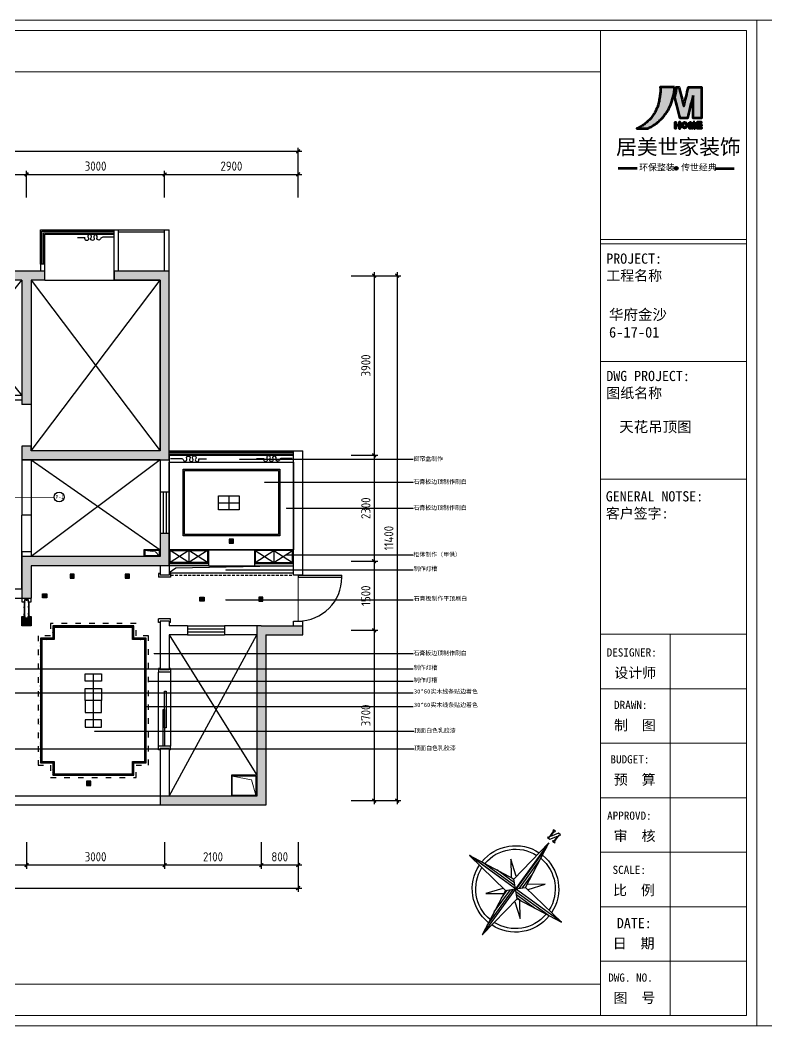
# Model space of a CAD drawing. Extents: x 643133 to 135659452, y -425133 to -387116.
# Drawn here: x 750684 to 766907, y -408958 to -387116 of the extents above; entities that cross this region are included whole.
import ezdxf
from ezdxf.enums import TextEntityAlignment as Align

# ---------------------------------------------------------------- set-up
doc = ezdxf.new("R2010")
doc.units = 0
doc.header["$LTSCALE"] = 10
doc.header["$MEASUREMENT"] = 0
doc.linetypes.add('ACAD_ISO03W100', pattern=[30, 12, -18])
doc.linetypes.add('DASHED2', pattern=[9.525, 6.35, -3.175])
for name, color, linetype in [('30', 30, 'Continuous'), ('34', 34, 'Continuous'), ('38', 38, 'Continuous')]:
    doc.layers.add(name, color=color, linetype=linetype)
doc.layers.add('极细线', color=250, linetype='Continuous', lineweight=9)
doc.layers.add('窗线', color=2, linetype='Continuous', lineweight=20)
doc.styles.add('12354', font='', dxfattribs={"height": 180})
doc.styles.add('ATT', font='')
doc.styles.get("Standard").update_dxf_attribs({"font": 'gbenor.shx', "bigfont": 'gbcbig.shx'})
doc.styles.add('外部标注', font='complex.shx')
doc.styles.get('12354').set_extended_font_data('SimSun')
doc.styles.get('ATT').set_extended_font_data('SimSun')
doc.dimstyles.new('平面布局内部', dxfattribs={"dimtxt": 60, "dimasz": 20, "dimexe": 40, "dimexo": 0, "dimgap": 50, "dimtad": 1, "dimdec": 0, "dimzin": 0, "dimdsep": 46, "dimtxsty": '外部标注', "dimblk": 'ARCHTICK', "dimcen": 5, "dimclrt": 56, "dimadec": 0, "dimazin": 0, "dimtfac": 1, "dimtdec": 0, "dimtmove": 2, "dimatfit": 3, "dimldrblk": 'DOT', "dimfxl": 40, "dimtolj": 1, "dimtzin": 0, "dimarcsym": 0})
pattern_1 = [(45, (23042.4597, 0), (-0.7071067812, 0.7071067812), [])]
pattern_2 = [(45, (23042.4597, 6e-11), (-0.7071067812, 0.7071067812), [])]

# ---------------------------------------------------------------- blocks, each defined once
blk = doc.blocks.new('_ArchTick')
at = {"color": 0, "linetype": 'ByBlock', "const_width": 0.4}
blk.add_lwpolyline([(-0.5, -0.5), (0.5, 0.5)], dxfattribs=at)
blk = doc.blocks.new('A$C4FE514A6')
at = {"layer": '38'}
h = blk.add_hatch(color=256, dxfattribs=at)
h.paths.add_polyline_path([(218, 150), (202, 150, -0.198912), (186, 114, -0.198912), (150, 98), (150, 82, 0.198912), (198, 102, 0.198912)])
h.paths.add_polyline_path([(150, 218), (150, 202, -0.414214), (202, 150), (218, 150, 0.414214)])
h.paths.add_polyline_path([(150, 202), (150, 218, 0.198912), (102, 198, 0.198912), (82, 150), (98, 150, -0.198912), (114, 186, -0.198912)])
h.paths.add_polyline_path([(150, 82), (150, 98, -0.414214), (98, 150), (82, 150, 0.414214)])
at = {"layer": '34'}
for p, q in [((140, 150), (67, 150)), ((145, 150), (155, 150)), ((150, 160), (150, 247)), ((150, 145), (150, 155)), ((150, 140), (150, 62)), ((160, 150), (236, 150))]:
    blk.add_line(p, q, dxfattribs=at)
at = {"layer": '34', "linetype": 'ByBlock'}
blk.add_lwpolyline([(300, 0), (0, 0), (0, 300), (300, 300)], close=True, dxfattribs=at)
at = {"layer": '34'}
for radius in [67.7, 51.6]:
    blk.add_circle((150, 150), radius, dxfattribs=at)
at = {"layer": '38', "linetype": 'ByBlock'}
blk.add_lwpolyline([(270, 30), (30, 30), (30, 270), (270, 270)], close=True, dxfattribs=at)
blk = doc.blocks.new('A$C2F4C2F6D')
at = {"layer": '34', "lineweight": 70}
h = blk.add_hatch(color=256, dxfattribs=at)
h.dxf.hatch_style = 1
edge = h.paths.add_edge_path()
edge.add_spline(control_points=[(739, 1367), (741, 1347), (745, 1304), (733, 1230), (722, 1159), (703, 1075), (674, 1004), (632, 932), (582, 861), (512, 804), (441, 747), (395, 727), (369, 716)], knot_values=[821.693615, 821.693615, 821.693615, 821.693615, 881.714285, 951.692164, 1042.873539, 1097.88705, 1211.017281, 1271.746573, 1347.160579, 1471.309437, 1537.857957, 1620.799899, 1620.799899, 1620.799899, 1620.799899], weights=[1, 1, 1, 1, 1, 1, 1, 1, 1, 1, 1, 1, 1], degree=3, periodic=0)
edge.add_spline(control_points=[(369, 716), (425, 716), (481, 716), (537, 716)], knot_values=[820.693615, 820.693615, 820.693615, 820.693615, 821.693615, 821.693615, 821.693615, 821.693615], weights=[1, 1, 1, 1], degree=3, periodic=0)
edge.add_spline(control_points=[(537, 716), (556, 726), (602, 749), (661, 783), (716, 827), (755, 866), (797, 912), (831, 959), (870, 1018), (901, 1075), (916, 1136), (936, 1188), (950, 1246), (959, 1299), (962, 1337), (962, 1359), (962, 1367)], knot_values=[0, 0, 0, 0, 63.625453, 157.471195, 201.223304, 273.64864, 324.749062, 388.755508, 445.405141, 541.77799, 574.43262, 635.347493, 707.473665, 753.740434, 797.337565, 820.693615, 820.693615, 820.693615, 820.693615], weights=[1, 1, 1, 1, 1, 1, 1, 1, 1, 1, 1, 1, 1, 1, 1, 1, 1], degree=3, periodic=0)
edge.add_spline(control_points=[(962, 1367), (888, 1367), (814, 1367), (739, 1367)], knot_values=[1620.799899, 1620.799899, 1620.799899, 1620.799899, 1621.799899, 1621.799899, 1621.799899, 1621.799899], weights=[1, 1, 1, 1], degree=3, periodic=0)
edge = h.paths.add_edge_path()
edge.add_spline(control_points=[(1109, 1067), (1084, 1167), (1060, 1267), (1035, 1367)], knot_values=[5, 5, 5, 5, 6, 6, 6, 6], weights=[1, 1, 1, 1], degree=3, periodic=0)
edge.add_spline(control_points=[(1035, 1367), (1020, 1367), (1006, 1367), (991, 1367)], knot_values=[6, 6, 6, 6, 7, 7, 7, 7], weights=[1, 1, 1, 1], degree=3, periodic=0)
edge.add_spline(control_points=[(991, 1367), (992, 1359), (993, 1338), (990, 1299), (982, 1253), (972, 1221), (967, 1205)], knot_values=[7, 7, 7, 7, 30.180111, 71.314603, 122.667075, 171.80595, 171.80595, 171.80595, 171.80595], weights=[1, 1, 1, 1, 1, 1, 1], degree=3, periodic=0)
edge.add_spline(control_points=[(967, 1205), (996, 1096), (1024, 987), (1053, 877)], knot_values=[171.80595, 171.80595, 171.80595, 171.80595, 172.80595, 172.80595, 172.80595, 172.80595], weights=[1, 1, 1, 1], degree=3, periodic=0)
edge.add_spline(control_points=[(1053, 877), (1091, 877), (1128, 877), (1166, 877)], knot_values=[172.80595, 172.80595, 172.80595, 172.80595, 173.80595, 173.80595, 173.80595, 173.80595], weights=[1, 1, 1, 1], degree=3, periodic=0)
edge.add_spline(control_points=[(1166, 877), (1196, 998), (1226, 1118), (1257, 1239)], knot_values=[173.80595, 173.80595, 173.80595, 173.80595, 174.80595, 174.80595, 174.80595, 174.80595], weights=[1, 1, 1, 1], degree=3, periodic=0)
edge.add_spline(control_points=[(1257, 1239), (1257, 1118), (1257, 998), (1257, 877)], knot_values=[0, 0, 0, 0, 1, 1, 1, 1], weights=[1, 1, 1, 1], degree=3, periodic=0)
edge.add_spline(control_points=[(1257, 877), (1301, 877), (1345, 877), (1388, 877)], knot_values=[1, 1, 1, 1, 2, 2, 2, 2], weights=[1, 1, 1, 1], degree=3, periodic=0)
edge.add_spline(control_points=[(1388, 877), (1388, 1041), (1388, 1204), (1388, 1367)], knot_values=[2, 2, 2, 2, 3, 3, 3, 3], weights=[1, 1, 1, 1], degree=3, periodic=0)
edge.add_spline(control_points=[(1388, 1367), (1320, 1367), (1251, 1367), (1183, 1367)], knot_values=[3, 3, 3, 3, 4, 4, 4, 4], weights=[1, 1, 1, 1], degree=3, periodic=0)
edge.add_spline(control_points=[(1183, 1367), (1158, 1267), (1134, 1167), (1109, 1067)], knot_values=[4, 4, 4, 4, 5, 5, 5, 5], weights=[1, 1, 1, 1], degree=3, periodic=0)
h = blk.add_hatch(color=256, dxfattribs=at)
h.dxf.hatch_style = 1
h.paths.add_polyline_path([(1051, 819), (1036, 819), (1036, 777), (986, 777), (986, 819), (971, 819), (971, 719), (986, 719), (986, 762), (1036, 762), (1036, 719), (1051, 719)])
h = blk.add_hatch(color=256, dxfattribs=at)
h.dxf.hatch_style = 1
h.paths.add_polyline_path([(1168, 769, 1), (1077, 769, 1)])
h.paths.add_polyline_path([(1092, 769, -1), (1153, 769, -1)], flags=16)
h = blk.add_hatch(color=256, dxfattribs=at)
h.dxf.hatch_style = 1
h.paths.add_polyline_path([(1213, 804), (1215, 804), (1232, 719), (1253, 719), (1269, 804), (1271, 804), (1271, 719), (1286, 719), (1286, 819), (1256, 819), (1242, 744), (1228, 819), (1198, 819), (1198, 719), (1213, 719)])
h = blk.add_hatch(color=256, dxfattribs=at)
h.dxf.hatch_style = 1
h.paths.add_polyline_path([(1336, 760), (1386, 760), (1386, 776), (1336, 776), (1336, 804), (1388, 804), (1388, 819), (1318, 819), (1318, 804), (1318, 719), (1336, 719), (1388, 719), (1388, 734), (1336, 734)])
h = blk.add_hatch(color=256, dxfattribs=at)
h.dxf.hatch_style = 1
h.paths.add_polyline_path([(1009, 89, 1), (969, 89, 1)])
for p, q in [((1198, 819), (1228, 819)), ((1207, 819), (1222, 819)), ((1215, 804), (1232, 719)), ((1228, 819), (1242, 744)), ((1242, 744), (1256, 819)), ((1253, 719), (1269, 804)), ((1266, 819), (1256, 819)), ((1286, 819), (1256, 819)), ((1253, 719), (1232, 719)), ((376, 89), (76, 89)), ((1601, 89), (1901, 89))]:
    blk.add_line(p, q, dxfattribs=at)
for points in [[(986, 762), (986, 719), (971, 719), (971, 819), (986, 819), (986, 777)], [(1036, 762), (1036, 719), (1051, 719), (1051, 819), (1036, 819), (1036, 777)], [(1215, 804), (1213, 804), (1213, 719), (1198, 719), (1198, 819)], [(1269, 804), (1271, 804), (1271, 719), (1286, 719), (1286, 819)], [(1336, 804), (1388, 804), (1388, 819), (1318, 819), (1318, 804)], [(1336, 719), (1318, 719), (1318, 804)], [(1336, 804), (1336, 776)], [(986, 777), (1036, 777)], [(1036, 762), (986, 762)], [(1336, 734), (1388, 734), (1388, 719), (1318, 719), (1318, 734)], [(1336, 776), (1386, 776), (1386, 760), (1336, 760)], [(1336, 760), (1336, 734)]]:
    blk.add_lwpolyline(points, dxfattribs=at)
for centre, radius in [((1123, 769), 45.5), ((1123, 769), 30.5), ((989, 89), 20)]:
    blk.add_circle(centre, radius, dxfattribs=at)
for points, knots in [([(962, 1367), (962, 1359), (962, 1337), (959, 1299), (950, 1246), (936, 1188), (916, 1136), (901, 1075), (870, 1018), (831, 959), (797, 912), (755, 866), (716, 827), (661, 783), (602, 749), (556, 726), (537, 716), (481, 716), (425, 716), (369, 716), (395, 727), (441, 747), (512, 804), (582, 861), (632, 932), (674, 1004), (703, 1075), (722, 1159), (733, 1230), (745, 1304), (741, 1347), (739, 1367), (814, 1367), (888, 1367), (962, 1367)], [0, 0, 0, 0, 23.35605, 66.953181, 113.21995, 185.346122, 246.260995, 278.915625, 375.288474, 431.938107, 495.944553, 547.044975, 619.470311, 663.22242, 757.068162, 820.693615, 820.693615, 820.693615, 821.693615, 821.693615, 821.693615, 904.635557, 971.184077, 1095.332935, 1170.74694, 1231.476232, 1344.606464, 1399.619975, 1490.80135, 1560.779229, 1620.799899, 1620.799899, 1620.799899, 1621.799899, 1621.799899, 1621.799899, 1621.799899]), ([(1257, 1239), (1257, 1118), (1257, 998), (1257, 877), (1301, 877), (1345, 877), (1388, 877), (1388, 1041), (1388, 1204), (1388, 1367), (1320, 1367), (1251, 1367), (1183, 1367), (1158, 1267), (1134, 1167), (1109, 1067), (1084, 1167), (1060, 1267), (1035, 1367), (1020, 1367), (1006, 1367), (991, 1367), (992, 1359), (993, 1338), (990, 1299), (982, 1253), (972, 1221), (967, 1205), (996, 1096), (1024, 987), (1053, 877), (1091, 877), (1128, 877), (1166, 877), (1196, 998), (1226, 1118), (1257, 1239)], [0, 0, 0, 0, 1, 1, 1, 2, 2, 2, 3, 3, 3, 4, 4, 4, 5, 5, 5, 6, 6, 6, 7, 7, 7, 30.180111, 71.314603, 122.667075, 171.80595, 171.80595, 171.80595, 172.80595, 172.80595, 172.80595, 173.80595, 173.80595, 173.80595, 174.80595, 174.80595, 174.80595, 174.80595])]:
    blk.add_open_spline(points, degree=3, knots=knots, dxfattribs=at)
at = {"layer": '34', "lineweight": 70, "attachment_point": 1}
for s, insert, char_height, width in [('{\\fMicrosoft YaHei|b0|i0|c134|p34;居美世家装饰}', (42, 547), 240, 1991.83), ('{\\fMicrosoft YaHei|b0|i0|c134|p34;环保整装   传世经典}', (406, 155), 100, 2388.72)]:
    blk.add_mtext(s, dxfattribs=dict(at, insert=insert, char_height=char_height, width=width))
blk = doc.blocks.new('A$C07E851D9')
at = {"layer": '38'}
h = blk.add_hatch(dxfattribs=at)
h.set_pattern_fill('LINE', color=256, scale=6.830208, angle=90, style=0)
h.set_pattern_definition([(90, (-25554.993, -3691.864), (-21.68591, 7e-15), [])])
h.paths.add_polyline_path([(498, 640), (569, 569), (569, 1138)])
h.paths.add_polyline_path([(569, 0), (640, 498), (569, 569)])
h = blk.add_hatch(dxfattribs=at)
h.set_pattern_fill('LINE', color=256, scale=6.830208, style=0)
h.set_pattern_definition([(360, (-25554.993, -3691.864), (5e-15, 21.68591), [])])
h.paths.add_polyline_path([(0, 569), (498, 498), (569, 569)])
h.paths.add_polyline_path([(640, 640), (569, 569), (1138, 569)])
at = {"layer": '34'}
for p, q in [((498, 640, 210), (569, 1138, 210)), ((569, 1138, 210), (640, 640, 210)), ((569, 1138, 210), (569, 569, 210)), ((0, 569, 210), (498, 640, 210)), ((640, 640, 210), (1138, 569, 210)), ((0, 569, 210), (569, 569, 210)), ((498, 498, 210), (0, 569, 210)), ((569, 569, 210), (569, 0, 210)), ((569, 569, 210), (1138, 569, 210)), ((1138, 569, 210), (640, 498, 210)), ((569, 0, 210), (498, 498, 210)), ((640, 498, 210), (569, 0, 210))]:
    blk.add_line(p, q, dxfattribs=at)
at = {"layer": '38'}
for p, q in [((356, 783, 210), (498, 676, 210)), ((462, 640, 210), (356, 783, 210)), ((640, 676, 210), (783, 783, 210)), ((783, 783, 210), (676, 640, 210)), ((569, 569, 210), (498, 640, 210)), ((569, 569, 210), (640, 640, 210)), ((498, 498, 210), (569, 569, 210)), ((640, 498, 210), (569, 569, 210)), ((356, 356, 210), (462, 498, 210)), ((498, 462, 210), (356, 356, 210)), ((783, 356, 210), (640, 462, 210)), ((676, 498, 210), (783, 356, 210))]:
    blk.add_line(p, q, dxfattribs=at)
at = {"layer": '38', "elevation": 210}
blk.add_lwpolyline([(540, 1183), (549, 1183), (549, 1174), (522, 1174), (522, 1183), (531, 1183), (531, 1263), (522, 1263), (522, 1272), (549, 1272), (594, 1201), (594, 1263), (585, 1263), (585, 1272), (611, 1272), (611, 1263), (602, 1263), (602, 1183), (611, 1183), (611, 1174), (585, 1174), (540, 1245), (540, 1183)], dxfattribs=at)
at = {"layer": '38'}
for radius, start, end in [(433, 92.5891, 177.4109), (398, 93.5464, 176.4536), (433, 2.5891, 87.4109), (398, 3.5464, 86.4536), (433, 182.5891, 267.4109), (398, 183.5464, 266.4536), (433, 272.5891, 357.4109), (398, 273.5464, 356.4536)]:
    blk.add_arc((569, 569, 210), radius, start, end, dxfattribs=at)
blk = doc.blocks.new('_Dot')
at = {"color": 0, "linetype": 'ByBlock', "lineweight": -2}
blk.add_line((-0.5, 0), (-1, 0), dxfattribs=at)
at = {"color": 0, "linetype": 'ByBlock', "const_width": 0.5}
blk.add_lwpolyline([(-0.25, 0, 1), (0.25, 0, 1)], format="xyb", close=True, dxfattribs=at)

msp = doc.modelspace()

# ---------------------------------------------------------------- hatches: boundary and pattern name
at = {"layer": '34'}
for points in [[(750923.8, -392766.8), (751223.8, -392766.8), (751223.8, -392566.8), (750823.8, -392566.8), (749773.8, -392566.8), (749773.8, -392766.8), (750723.8, -392766.8), (750723.8, -395466.8), (750923.8, -395466.8)], [(750923.8, -396366.8), (750723.8, -396366.8), (750723.8, -396666.8), (753923.8, -396666.8), (753923.8, -392566.8), (752723.8, -392566.8), (752723.8, -392766.8), (753723.8, -392766.8), (753723.8, -396466.8), (750923.8, -396466.8)], [(750723.8, -398766.8), (750723.8, -399666.8), (750923.8, -399666.8), (750923.8, -398966.8), (753923.8, -398966.8), (753923.8, -398266.8), (753723.8, -398266.8), (753723.8, -398766.8)], [(755923.8, -400266.8), (755823.8, -400266.8), (755823.8, -403966.8), (753823.8, -403966.8), (753723.8, -403966.8), (753723.8, -404166.8), (753823.8, -404166.8), (756023.8, -404166.8), (756023.8, -400466.8), (756823.8, -400466.8), (756823.8, -400266.8)]]:
    msp.add_hatch(color=256, dxfattribs=at).paths.add_polyline_path(points)
h = msp.add_hatch(dxfattribs=at)
h.set_pattern_fill('ANSI31,_O', color=256, scale=8)
h.set_pattern_definition(pattern_1)
h.paths.add_polyline_path([(750772, -399746.8), (750762, -399746.8), (750762, -399756.8), (750772, -399756.8)])
h = msp.add_hatch(dxfattribs=at)
h.set_pattern_fill('ANSI31,_O', color=4, scale=20)
h.set_pattern_definition([(45, (23042.4597, 0), (-1.767766953, 1.767766953), [])])
h.paths.add_polyline_path([(750875.7, -399746.8), (750867.7, -399746.8), (750867.7, -399756.8), (750867.7, -400066.8), (750875.7, -400066.8), (750875.7, -400056.8)])
h.paths.add_polyline_path([(750780, -399746.8), (750772, -399746.8), (750772, -399756.8), (750772, -400066.8), (750780, -400066.8), (750780, -400056.8)])
h = msp.add_hatch(dxfattribs=at)
h.set_pattern_fill('ANSI31,_O', color=256, scale=8)
h.set_pattern_definition(pattern_1)
h.paths.add_polyline_path([(750885.7, -399746.8), (750875.7, -399746.8), (750875.7, -399756.8), (750885.7, -399756.8)])
h = msp.add_hatch(dxfattribs=at)
h.set_pattern_fill('ANSI31,_O', color=256, scale=8)
h.set_pattern_definition(pattern_2)
h.paths.add_polyline_path([(750923.8, -400066.8), (750857.7, -400066.8), (750857.7, -400116.8), (750790, -400116.8), (750790, -400066.8), (750723.8, -400066.8), (750723.8, -400266.8), (750923.8, -400266.8)])
h = msp.add_hatch(dxfattribs=at)
h.set_pattern_fill('ANSI31,_O', color=256, scale=8)
h.set_pattern_definition(pattern_2)
h.paths.add_polyline_path([(750923.8, -400066.8), (750857.7, -400066.8), (750857.7, -400116.8), (750790, -400116.8), (750790, -400066.8), (750762, -400066.8), (750723.8, -400066.8), (750723.8, -400266.8), (750923.8, -400266.8)])
h = msp.add_hatch(dxfattribs=at)
h.set_pattern_fill('ANSI31,_O', color=256, scale=8)
h.set_pattern_definition(pattern_1)
h.paths.add_polyline_path([(750772, -400056.8), (750762, -400056.8), (750762, -400066.8), (750772, -400066.8)])
h = msp.add_hatch(dxfattribs=at)
h.set_pattern_fill('ANSI31,_O', color=256, scale=8)
h.set_pattern_definition(pattern_1)
h.paths.add_polyline_path([(750885.7, -400056.8), (750875.7, -400056.8), (750875.7, -400066.8), (750885.7, -400066.8)])
h = msp.add_hatch(dxfattribs=at)
h.set_pattern_fill('AR-RROOF,_O', color=256, scale=35, angle=45)
h.set_pattern_definition([(45, (23042.46, 0), (29.6984848, 79.1959595), [525, -70, 175, -35]), (45, (23063, 45.29), (-57.664558, 8.1670833), [105, -11.55, 210, -26.25]), (45, (23033.798, 33.41), (112.11178016, 145.2750882), [280, -49, 140, -35])])
h.paths.add_polyline_path([(753423.8, -400536.8), (753153.8, -400536.8), (753153.8, -400266.8), (751393.8, -400266.8), (751393.8, -400536.8), (751123.8, -400536.8), (751123.8, -403246.8), (751393.8, -403246.8), (751393.8, -403516.8), (753153.8, -403516.8), (753153.8, -403246.8), (753423.8, -403246.8)])
h.paths.add_polyline_path([(753393.8, -400566.8), (753123.8, -400566.8), (753123.8, -400296.8), (751423.8, -400296.8), (751423.8, -400566.8), (751153.8, -400566.8), (751153.8, -403216.8), (751423.8, -403216.8), (751423.8, -403486.8), (753123.8, -403486.8), (753123.8, -403216.8), (753393.8, -403216.8)], flags=16)

# ---------------------------------------------------------------- linework, layer by layer
at = {"layer": '30'}
for p, q in [((756723.8, -390466.8), (756723.8, -389886.8)), ((756803.8, -389966.8), (743243.8, -389966.8)), ((748593.8, -390466.8), (750903.8, -390466.8)), ((750743.8, -390466.8), (753903.8, -390466.8)), ((750823.8, -390966.8), (750823.8, -390386.8)), ((750823.8, -390966.8), (750823.8, -390386.8)), ((753743.8, -390466.8), (756803.8, -390466.8)), ((753823.8, -390966.8), (753823.8, -390386.8)), ((753823.8, -390966.8), (753823.8, -390386.8)), ((756723.8, -390966.8), (756723.8, -390386.8)), ((752723.8, -392566.8), (752723.8, -391666.8)), ((752723.8, -391666.8), (752823.8, -391666.8)), ((752823.8, -392566.8), (752823.8, -391666.8)), ((753823.8, -392566.8), (753823.8, -391666.8)), ((753823.8, -391666.8), (753923.8, -391666.8)), ((753923.8, -392566.8), (753923.8, -391666.8)), ((751223.8, -392416.8), (751123.8, -392416.8)), ((751123.8, -392416.8), (751123.8, -392566.8)), ((751223.8, -392766.8), (751223.8, -392416.8)), ((750823.8, -392566.8), (749773.8, -392566.8)), ((751223.8, -392566.8), (750823.8, -392566.8)), ((753923.8, -392566.8), (752723.8, -392566.8)), ((752723.8, -392766.8), (752723.8, -392566.8)), ((753923.8, -396566.8), (753923.8, -392566.8)), ((757873.8, -392666.8), (758453.8, -392666.8)), ((758373.8, -392586.8), (758373.8, -396646.8)), ((758373.8, -392666.8), (758953.8, -392666.8)), ((758873.8, -392586.8), (758873.8, -404146.8)), ((750723.8, -392766.8), (749773.8, -392766.8)), ((750723.8, -392766.8), (750723.8, -395466.8)), ((751223.8, -392766.8), (750923.8, -392766.8)), ((750923.8, -392766.8), (750923.8, -395466.8)), ((753723.8, -392766.8), (752723.8, -392766.8)), ((753723.8, -396466.8), (753723.8, -392766.8)), ((750723.8, -395266.8), (749423.8, -395266.8)), ((750723.8, -395366.8), (749623.8, -395366.8)), ((750923.8, -395466.8), (750723.8, -395466.8)), ((750723.8, -396366.8), (750723.8, -397866.8)), ((750923.8, -396366.8), (750723.8, -396366.8)), ((750923.8, -396366.8), (750923.8, -396466.8)), ((753723.8, -396466.8), (750923.8, -396466.8)), ((753923.8, -396566.8), (753923.8, -397366.8)), ((756623.8, -399166.8), (756623.8, -396466.8)), ((756623.8, -396466.8), (756823.8, -396466.8)), ((756823.8, -399066.8), (756823.8, -396466.8)), ((757873.8, -396566.8), (758453.8, -396566.8)), ((757873.8, -396566.8), (758453.8, -396566.8)), ((758373.8, -396486.8), (758373.8, -398946.8)), ((753723.8, -396666.8), (750723.8, -396666.8)), ((750923.8, -396666.8), (750923.8, -397866.8)), ((753723.8, -396666.8), (753723.8, -397366.8)), ((753923.8, -397366.8), (753723.8, -397366.8)), ((750923.8, -397866.8), (750723.8, -397866.8)), ((753923.8, -398266.8), (753723.8, -398266.8)), ((753723.8, -398266.8), (753723.8, -398766.8)), ((753923.8, -398266.8), (753923.8, -399166.8)), ((753723.8, -398616.8), (753373.8, -398616.8)), ((753373.8, -398616.8), (753373.8, -398766.8)), ((750723.8, -398666.8), (750723.8, -399666.8)), ((750923.8, -398666.8), (750723.8, -398666.8)), ((753723.8, -398766.8), (750723.8, -398766.8)), ((750923.8, -398666.8), (750923.8, -398766.8)), ((758373.8, -398786.8), (758373.8, -400446.8)), ((750923.8, -398966.8), (750923.8, -399666.8)), ((753923.8, -398966.8), (750923.8, -398966.8)), ((753723.8, -398966.8), (753723.8, -399166.8)), ((757873.8, -398866.8), (758453.8, -398866.8)), ((757873.8, -398866.8), (758453.8, -398866.8)), ((753923.8, -399166.8), (753723.8, -399166.8)), ((756823.8, -399166.8), (756623.8, -399166.8)), ((756823.8, -399166.8), (756823.8, -399066.8)), ((750723.8, -399666.8), (750923.8, -399666.8)), ((750848.8, -400266.8), (750798.8, -400266.8)), ((750848.8, -400266.8), (750798.8, -400266.8)), ((753723.8, -400166.8), (753723.8, -401226.8)), ((753923.8, -400166.8), (753723.8, -400166.8)), ((753923.8, -400166.8), (753923.8, -400266.8)), ((754323.8, -400266.8), (753923.8, -400266.8)), ((754323.8, -400266.8), (754323.8, -400466.8)), ((755123.8, -400266.8), (755123.8, -400466.8)), ((755923.8, -400266.8), (755123.8, -400266.8)), ((755823.8, -400266.8), (755823.8, -403966.8)), ((755923.8, -400266.8), (756823.8, -400266.8)), ((756623.8, -400166.8), (756823.8, -400166.8)), ((756623.8, -400266.8), (756623.8, -400166.8)), ((756823.8, -400466.8), (756823.8, -400166.8)), ((757873.8, -400366.8), (758453.8, -400366.8)), ((757873.8, -400366.8), (758453.8, -400366.8)), ((758373.8, -400286.8), (758373.8, -404146.8)), ((754323.8, -400466.8), (753923.8, -400466.8)), ((753923.8, -400466.8), (753923.8, -401226.8)), ((755823.8, -400466.8), (755123.8, -400466.8)), ((756023.8, -400466.8), (756023.8, -404166.8)), ((756023.8, -400466.8), (756823.8, -400466.8)), ((753923.8, -401226.8), (753723.8, -401226.8)), ((753923.8, -402936.8), (753723.8, -402936.8)), ((753723.8, -402936.8), (753723.8, -403966.8)), ((753923.8, -402936.8), (753923.8, -403966.8)), ((755273.8, -403516.8), (755273.8, -403966.8)), ((755823.8, -403516.8), (755273.8, -403516.8)), ((750823.8, -403966.8), (745323.8, -403966.8)), ((753823.8, -403966.8), (750823.8, -403966.8)), ((753723.8, -403966.8), (753723.8, -404166.8)), ((755823.8, -403966.8), (753823.8, -403966.8)), ((757873.8, -404066.8), (758453.8, -404066.8)), ((758373.8, -404066.8), (758953.8, -404066.8)), ((750823.8, -404166.8), (744923.8, -404166.8)), ((753823.8, -404166.8), (750823.8, -404166.8)), ((756023.8, -404166.8), (753823.8, -404166.8)), ((750823.8, -404966.8), (750823.8, -405546.8)), ((750823.8, -404966.8), (750823.8, -405546.8)), ((753823.8, -404966.8), (753823.8, -405546.8)), ((753823.8, -404966.8), (753823.8, -405546.8)), ((755923.8, -404966.8), (755923.8, -405546.8)), ((755923.8, -404966.8), (755923.8, -405546.8)), ((756723.8, -404966.8), (756723.8, -405546.8)), ((750903.8, -405466.8), (749443.8, -405466.8)), ((753903.8, -405466.8), (750743.8, -405466.8)), ((756003.8, -405466.8), (753743.8, -405466.8)), ((756803.8, -405466.8), (755843.8, -405466.8)), ((756723.8, -405466.8), (756723.8, -406046.8)), ((743243.8, -405966.8), (756803.8, -405966.8))]:
    msp.add_line(p, q, dxfattribs=at)
for points in [[(750923.8, -396366.8), (750723.8, -396366.8), (750723.8, -396666.8), (753923.8, -396666.8), (753923.8, -392566.8), (752723.8, -392566.8), (752723.8, -392766.8), (753723.8, -392766.8), (753723.8, -396466.8), (750923.8, -396466.8), (750923.8, -396366.8)], [(750723.8, -399666.8), (750723.8, -399746.8), (750790, -399746.8), (750790, -399696.8), (750857.7, -399696.8), (750857.7, -399746.8), (750923.8, -399746.8), (750923.8, -399666.8)], [(750923.8, -400266.8), (750723.8, -400266.8), (750723.8, -400066.8), (750790, -400066.8), (750790, -400116.8), (750857.7, -400116.8), (750857.7, -400066.8), (750923.8, -400066.8), (750923.8, -400266.8)], [(750923.8, -400266.8), (750723.8, -400266.8), (750723.8, -400066.8), (750790, -400066.8), (750790, -400116.8), (750857.7, -400116.8), (750857.7, -400066.8), (750923.8, -400066.8), (750923.8, -400266.8)]]:
    msp.add_lwpolyline(points, dxfattribs=at)
at = {"layer": '34'}
for p, q in [((751157.2, -392416.8), (751157.2, -391700.1)), ((751157.2, -391700.1), (752723.8, -391700.1)), ((751190.5, -392416.8), (751190.5, -391733.5)), ((751190.5, -391733.5), (752723.8, -391733.5)), ((748673.8, -392766.8), (750723.8, -395266.8)), ((748673.8, -395266.8), (750723.8, -392766.8)), ((750923.8, -392766.8), (753723.8, -396466.8)), ((750923.8, -396466.8), (753723.8, -392766.8)), ((751223.8, -392766.8), (752723.8, -392766.8)), ((750923.8, -395466.8), (750923.8, -396366.8)), ((753923.8, -396500.1), (756623.8, -396500.1)), ((753923.8, -396533.5), (756623.8, -396533.5)), ((750923.8, -396666.8), (753723.8, -398616.8)), ((753723.8, -396666.8), (750923.8, -398766.8)), ((753790.5, -397366.8), (753790.5, -398266.8)), ((753857.1, -397366.8), (753857.1, -398266.8)), ((750723.8, -399466.8), (750723.8, -397866.8)), ((750923.8, -397866.8), (750923.8, -398666.8)), ((754773.8, -398616.8), (755773.8, -398616.8)), ((753703.8, -398636.8), (753393.8, -398636.8)), ((753393.8, -398636.8), (753393.8, -398746.8)), ((753703.8, -398746.8), (753393.8, -398746.8)), ((753703.8, -398636.8), (753703.8, -398746.8)), ((754348.8, -398896.8), (753943.8, -398636.8)), ((754348.8, -398636.8), (753943.8, -398896.8)), ((754348.8, -398636.8), (754348.8, -398896.8)), ((754753.8, -398636.8), (754348.8, -398896.8)), ((754753.8, -398896.8), (754348.8, -398636.8)), ((755793.8, -398636.8), (756198.8, -398896.8)), ((755793.8, -398896.8), (756198.8, -398636.8)), ((756197.8, -398636.8), (756197.8, -398896.8)), ((756197.8, -398636.8), (756197.8, -398896.8)), ((756197.8, -398896.8), (756602.8, -398636.8)), ((756197.8, -398636.8), (756602.8, -398896.8)), ((754773.8, -398966.8), (755773.8, -398966.8)), ((753693.8, -399136.8), (753693.8, -399216.8)), ((753723.8, -399136.8), (753693.8, -399136.8)), ((753953.8, -399216.8), (753693.8, -399216.8)), ((753923.8, -399116.8), (756623.8, -399116.8)), ((753953.8, -399136.8), (753923.8, -399136.8)), ((753953.8, -399136.8), (753953.8, -399216.8)), ((756723.8, -399166.8), (756723.8, -399216.8)), ((756723.8, -399166.8), (757673.8, -399166.8)), ((756723.8, -399216.8), (757673.8, -399216.8)), ((757673.8, -399216.8), (757673.8, -399166.8)), ((749623.8, -399466.8), (750723.8, -399466.8)), ((749623.8, -399666.8), (750723.8, -399666.8)), ((750772, -399746.8), (750772, -400066.8)), ((750780, -399746.8), (750780, -400066.8)), ((750780, -399746.8), (750790, -399756.8)), ((750780, -399756.8), (750790, -399746.8)), ((750857.7, -399746.8), (750867.7, -399756.8)), ((750857.7, -399756.8), (750867.7, -399746.8)), ((750867.7, -399746.8), (750867.7, -400066.8)), ((750875.7, -399746.8), (750875.7, -400066.8)), ((750780, -400056.8), (750790, -400066.8)), ((750790, -400056.8), (750780, -400066.8)), ((750780, -400056.8), (750790, -400066.8)), ((750790, -400056.8), (750780, -400066.8)), ((750857.7, -400056.8), (750867.7, -400066.8)), ((750857.7, -400066.8), (750867.7, -400056.8)), ((750857.7, -400056.8), (750867.7, -400066.8)), ((750857.7, -400066.8), (750867.7, -400056.8)), ((753693.8, -400196.8), (753693.8, -400116.8)), ((753953.8, -400116.8), (753693.8, -400116.8)), ((753953.8, -400196.8), (753953.8, -400116.8)), ((753723.8, -400196.8), (753693.8, -400196.8)), ((753953.8, -400196.8), (753923.8, -400196.8)), ((754323.8, -400333.5), (755123.8, -400333.5)), ((753923.8, -403966.8), (755823.8, -400466.8)), ((753923.8, -400466.8), (755823.8, -403516.8)), ((754323.8, -400400.1), (755123.8, -400400.1)), ((753693.8, -401196.8), (753693.8, -401276.8)), ((753723.8, -401196.8), (753693.8, -401196.8)), ((753953.8, -401196.8), (753923.8, -401196.8)), ((753953.8, -401196.8), (753953.8, -401276.8)), ((753953.8, -401276.8), (753693.8, -401276.8)), ((753693.8, -402886.8), (753693.8, -401276.8)), ((753953.8, -401276.8), (753953.8, -402886.8)), ((753693.8, -402966.8), (753693.8, -402886.8)), ((753953.8, -402886.8), (753693.8, -402886.8)), ((753723.8, -402966.8), (753693.8, -402966.8)), ((753953.8, -402966.8), (753923.8, -402966.8)), ((753953.8, -402966.8), (753953.8, -402886.8))]:
    msp.add_line(p, q, dxfattribs=at)
at = {"layer": '34', "color": 1}
for p, q in [((755218.7, -397449.7), (755218.7, -397749.7)), ((754993.7, -397599.7), (755443.7, -397599.7)), ((750806.5, -399708.6), (750840.8, -399708.6)), ((750823.6, -399694), (750823.6, -399724.9)), ((750806.5, -400105), (750840.8, -400105)), ((750806.5, -400105), (750840.8, -400105)), ((750823.6, -400119.5), (750823.6, -400088.7)), ((750823.6, -400119.5), (750823.6, -400088.7)), ((752275.4, -402471.8), (752275.4, -401311.8))]:
    msp.add_line(p, q, dxfattribs=at)
at = {"layer": '34', "color": 1, "linetype": 'DASHED2'}
msp.add_line((753953.8, -399166.8), (756623.8, -399166.8), dxfattribs=at)
at = {"layer": '34'}
for points in [[(752708.1, -391831.4), (752479.5, -391831.4, 0.3193219), (752430.6, -391866.2, -1.0604581), (752357.5, -391835.9, 1.7092371), (752288.4, -391840.1, -1.9463262), (752224.7, -391836.9, 2.0696578), (752162, -391836.9, -1.9119515), (752096.2, -391841.1), (751993.8, -391841.1), (751929, -391841.1)], [(753952.8, -396635.6), (754181.4, -396635.6, -0.3193219), (754230.3, -396670.4, 1.0604581), (754303.4, -396640.1, -1.7092371), (754372.5, -396644.3, 1.9463262), (754436.2, -396641.1, -2.0696578), (754498.9, -396641.1, 1.9119515), (754564.7, -396645.3), (754667.1, -396645.3), (754731.9, -396645.3)], [(756594.9, -396635.6), (756366.3, -396635.6, 0.3193219), (756317.4, -396670.4, -1.0604581), (756244.3, -396640.1, 1.7092371), (756175.1, -396644.3, -1.9463262), (756111.5, -396641.1, 2.0696578), (756048.7, -396641.1, -1.9119515), (755983, -396645.3), (755880.6, -396645.3), (755815.8, -396645.3)]]:
    msp.add_lwpolyline(points, format="xyb", dxfattribs=at)
for points in [[(753923.8, -396716.8), (756623.8, -396716.8), (756623.8, -398616.8), (753923.8, -398616.8)], [(753923.8, -396716.8), (756623.8, -396716.8), (756623.8, -398616.8), (753923.8, -398616.8)], [(754223.8, -396866.8), (756323.8, -396866.8), (756323.8, -398316.8), (754223.8, -398316.8)], [(754253.8, -396896.8), (756293.8, -396896.8), (756293.8, -398286.8), (754253.8, -398286.8)], [(753923.8, -398616.8), (754773.8, -398616.8), (754773.8, -398916.8), (753923.8, -398916.8)], [(756623.8, -398616.8), (755773.8, -398616.8), (755773.8, -398916.8), (756623.8, -398916.8)], [(753943.8, -398636.8), (754753.8, -398636.8), (754753.8, -398896.8), (753943.8, -398896.8)], [(756603.8, -398636.8), (755793.8, -398636.8), (755793.8, -398896.8), (756603.8, -398896.8)], [(754773.8, -398966.8), (753923.8, -398966.8), (753923.8, -398916.8), (754773.8, -398916.8)], [(755773.8, -398966.8), (756623.8, -398966.8), (756623.8, -398916.8), (755773.8, -398916.8)], [(750772, -399746.8), (750762, -399746.8), (750762, -399756.8), (750772, -399756.8)], [(750780, -399746.8), (750790, -399746.8), (750790, -399756.8), (750780, -399756.8)], [(750857.7, -399746.8), (750867.7, -399746.8), (750867.7, -399756.8), (750857.7, -399756.8)], [(750875.7, -399746.8), (750885.7, -399746.8), (750885.7, -399756.8), (750875.7, -399756.8)], [(750772, -400066.8), (750762, -400066.8), (750762, -400056.8), (750772, -400056.8)], [(750772, -400066.8), (750762, -400066.8), (750762, -400056.8), (750772, -400056.8)], [(750780, -400066.8), (750790, -400066.8), (750790, -400056.8), (750780, -400056.8)], [(750780, -400066.8), (750790, -400066.8), (750790, -400056.8), (750780, -400056.8)], [(750857.7, -400066.8), (750867.7, -400066.8), (750867.7, -400056.8), (750857.7, -400056.8)], [(750857.7, -400066.8), (750867.7, -400066.8), (750867.7, -400056.8), (750857.7, -400056.8)], [(750875.7, -400066.8), (750885.7, -400066.8), (750885.7, -400056.8), (750875.7, -400056.8)], [(750875.7, -400066.8), (750885.7, -400066.8), (750885.7, -400056.8), (750875.7, -400056.8)], [(753423.8, -400536.8), (753153.8, -400536.8), (753153.8, -400266.8), (751393.8, -400266.8), (751393.8, -400536.8), (751123.8, -400536.8), (751123.8, -403246.8), (751393.8, -403246.8), (751393.8, -403516.8), (753153.8, -403516.8), (753153.8, -403246.8), (753423.8, -403246.8)], [(753393.8, -400566.8), (753123.8, -400566.8), (753123.8, -400296.8), (751423.8, -400296.8), (751423.8, -400566.8), (751153.8, -400566.8), (751153.8, -403216.8), (751423.8, -403216.8), (751423.8, -403486.8), (753123.8, -403486.8), (753123.8, -403216.8), (753393.8, -403216.8)], [(753823.8, -401686.8), (753853.8, -401686.8), (753853.8, -402486.8), (753823.8, -402486.8)], [(753793.8, -402086.8), (753823.8, -402086.8), (753823.8, -402886.8), (753793.8, -402886.8)]]:
    msp.add_lwpolyline(points, close=True, dxfattribs=at)
at = {"layer": '34', "color": 2, "linetype": 'ACAD_ISO03W100', "const_width": 10}
msp.add_lwpolyline([(749412.4, -397479.4), (751437.7, -397479.4)], dxfattribs=at)
at = {"layer": '34', "color": 1}
for points in [[(754993.7, -397449.7), (755443.7, -397449.7), (755443.7, -397749.7), (754993.7, -397749.7)], [(752455.4, -401311.8), (752455.4, -401471.8), (752095.4, -401471.8), (752095.4, -401311.8)], [(752455.4, -401631.8), (752455.4, -401891.8), (752095.4, -401891.8), (752095.4, -401631.8)], [(752455.4, -402151.8), (752455.4, -401891.8), (752095.4, -401891.8), (752095.4, -402151.8)], [(752455.4, -402471.8), (752455.4, -402311.8), (752095.4, -402311.8), (752095.4, -402471.8)]]:
    msp.add_lwpolyline(points, close=True, dxfattribs=at)
at = {"layer": '34'}
for points in [[(756623.8, -398966.8), (754066.9, -399019.5), (753923.8, -399116.8)], [(751423.8, -400296.8), (751423.8, -400566.8), (751153.8, -400566.8)], [(751423.8, -400296.8), (753123.8, -400296.8)]]:
    msp.add_lwpolyline(points, dxfattribs=at)
at = {"layer": '34', "color": 1, "linetype": 'ACAD_ISO03W100'}
msp.add_lwpolyline([(753473.8, -400486.8), (753203.8, -400486.8), (753203.8, -400216.8), (751343.8, -400216.8), (751343.8, -400486.8), (751073.8, -400486.8), (751073.8, -403296.8), (751343.8, -403296.8), (751343.8, -403566.8), (753203.8, -403566.8), (753203.8, -403296.8), (753473.8, -403296.8)], close=True, dxfattribs=at)
at = {"layer": '34', "color": 2}
msp.add_circle((751531.5, -397472.5), 107.1, dxfattribs=at)
at = {"layer": '34', "color": 1}
for centre in [(750823.8, -399708.6), (750823.8, -400105), (750823.8, -400105), (750823.8, -400105), (750823.8, -400105)]:
    msp.add_circle(centre, 11.8, dxfattribs=at)
at = {"layer": '38', "lineweight": 13}
for p, q in [((735797.8, -387115.9), (766686.2, -387115.9)), ((766686.2, -387115.9), (766686.2, -408958.3)), ((766686.2, -408958.3), (766686.2, -387115.9)), ((766686.2, -387115.9), (797574.5, -387115.9)), ((766686.2, -408958.3), (766686.2, -387115.9)), ((766686.2, -408958.3), (735797.8, -408958.3)), ((797574.5, -408958.3), (766686.2, -408958.3))]:
    msp.add_line(p, q, dxfattribs=at)
at = {"layer": '38', "lineweight": 5}
for p, q in [((736020.1, -387338.1), (766464, -387338.1)), ((763291.1, -387338.1), (763291.1, -408736.1)), ((766464, -387338.1), (766464, -408736.1)), ((738741.2, -388237.8), (763291.1, -388237.8)), ((763291.1, -391881.6), (766464, -391881.6)), ((763291.1, -391971.1), (766464, -391971.1)), ((763291.1, -394526.7), (766464, -394526.7)), ((763291.1, -397082.2), (766464, -397082.2)), ((763291.1, -400454.6), (766464, -400454.6)), ((764807, -400454.6), (764807, -408736.1)), ((766464, -401637.6), (763291.1, -401637.6)), ((766464, -402820.7), (763291.1, -402820.7)), ((766464, -404003.8), (763291.1, -404003.8)), ((766464, -405186.9), (763291.1, -405186.9)), ((766464, -406370), (763291.1, -406370)), ((766464, -407553), (763291.1, -407553)), ((763291.1, -408053.9), (736020.1, -408053.9)), ((766464, -408736.1), (736020.1, -408736.1))]:
    msp.add_line(p, q, dxfattribs=at)
at = {"layer": '38'}
for p, q in [((751123.8, -391666.8), (752723.8, -391666.8)), ((751123.8, -392416.8), (751123.8, -391666.8)), ((751223.8, -392416.8), (751223.8, -391766.8)), ((751223.8, -391766.8), (752723.8, -391766.8)), ((752823.8, -391666.8), (753823.8, -391666.8)), ((752823.8, -391716.8), (753823.8, -391716.8)), ((753923.8, -396466.8), (756623.8, -396466.8)), ((753923.8, -396566.8), (756623.8, -396566.8)), ((753923.8, -396716.8), (756623.8, -396716.8)), ((753723.8, -397366.8), (753723.8, -398266.8)), ((753923.8, -397366.8), (753923.8, -398266.8)), ((754323.8, -400266.8), (755123.8, -400266.8)), ((754323.8, -400466.8), (755123.8, -400466.8))]:
    msp.add_line(p, q, dxfattribs=at)
msp.add_arc((756723.8, -399216.8), 950, 270, 0, dxfattribs=at)
at = {"layer": '极细线'}
for p, q in [((753623.8, -398665.2), (753393.8, -398636.8)), ((753703.8, -398746.8), (753623.8, -398665.2)), ((756723.8, -399216.8), (756723.8, -400166.8)), ((755708.4, -403613.5), (755293.8, -403536.8)), ((755803.8, -403946.8), (755708.4, -403613.5))]:
    msp.add_line(p, q, dxfattribs=at)
at = {"layer": '窗线'}
for p, q in [((755293.8, -403536.8), (755293.8, -403946.8)), ((755803.8, -403536.8), (755293.8, -403536.8)), ((755803.8, -403536.8), (755803.8, -403946.8)), ((755803.8, -403946.8), (755293.8, -403946.8))]:
    msp.add_line(p, q, dxfattribs=at)

# ---------------------------------------------------------------- block references
at = {"yscale": 0.2999999999883585, "zscale": 0.3}
for p, xscale in [((755318.8, -398477.7), -0.3000000000465661), ((751858.8, -399236.8), -0.3000000000465661), ((753058.8, -399236.8), -0.3000000000465661), ((751173.8, -399661.8), 0.3000000000465661), ((754588.8, -399736.8), 0.3000000000465661), ((755958.8, -399736.8), -0.3000000000465661)]:
    msp.add_blockref('A$C4FE514A6', p, dxfattribs=dict(at, xscale=xscale))
at = {"xscale": -0.3000000000465661, "yscale": 0.3000000000465661, "zscale": 0.3, "rotation": 180}
msp.add_blockref('A$C4FE514A6', (752127.3, -403646.8), dxfattribs=at)
at = {"layer": '30', "xscale": 80, "yscale": 80, "zscale": 80}
for p in [(756723.8, -389966.8), (750823.8, -390466.8), (753823.8, -390466.8), (756723.8, -390466.8), (750823.8, -405466.8), (753823.8, -405466.8), (755923.8, -405466.8), (756723.8, -405466.8), (756723.8, -405966.8)]:
    msp.add_blockref('_ArchTick', p, dxfattribs=at)
at = {"layer": '30'}
for name, p, xscale, yscale, zscale, rotation in [('_ArchTick', (750823.8, -390466.8), 80, 80, 80, 180), ('_ArchTick', (753823.8, -390466.8), 80, 80, 80, 180), ('_ArchTick', (758373.8, -392666.8), 80, 80, 80, 90), ('_ArchTick', (758873.8, -392666.8), 80, 80, 80, 90), ('_ArchTick', (758373.8, -396566.8), 80, 80, 80, 270), ('_ArchTick', (758373.8, -396566.8), 80, 80, 80, 90), ('_ArchTick', (758373.8, -398866.8), 80, 80, 80, 270), ('_ArchTick', (758373.8, -398866.8), 80, 80, 80, 90), ('_ArchTick', (758373.8, -400366.8), 80, 80, 80, 270), ('_ArchTick', (758373.8, -400366.8), 80, 80, 80, 90), ('_ArchTick', (758373.8, -404066.8), 80, 80, 80, 270), ('_ArchTick', (758873.8, -404066.8), 80, 80, 80, 270), ('A$C07E851D9', (761717.8, -407706.6, -455.9), -2.167603200084995, 2.167603200039594, 2.167603200058267, 323.9884921281784), ('_ArchTick', (750823.8, -405466.8), 80, 80, 80, 180), ('_ArchTick', (753823.8, -405466.8), 80, 80, 80, 180), ('_ArchTick', (755923.8, -405466.8), 80, 80, 80, 180)]:
    msp.add_blockref(name, p, dxfattribs=dict(at, xscale=xscale, yscale=yscale, zscale=zscale, rotation=rotation))
at = {"layer": '34', "xscale": 1.378752506629098, "yscale": 1.37875250664365, "zscale": 1.378752506635597}
msp.add_blockref('A$C2F4C2F6D', (763572, -390458), dxfattribs=at)

# ---------------------------------------------------------------- texts
at = {"layer": '30', "char_height": 200, "attachment_point": 5}
for s, insert in [('3000', (752323.8, -390286.8)), ('2900', (755273.8, -390286.8)), ('3000', (752323.8, -405286.8)), ('2100', (754873.8, -405286.8)), ('800', (756323.8, -405286.8))]:
    msp.add_mtext(s, dxfattribs=dict(at, insert=insert))
at = {"layer": '30', "char_height": 200, "attachment_point": 5, "rotation": 90}
for s, insert in [('3900', (758193.8, -394616.8)), ('2300', (758193.8, -397716.8)), ('11400', (758693.8, -398366.8)), ('1500', (758193.8, -399616.8)), ('3700', (758193.8, -402216.8))]:
    msp.add_mtext(s, dxfattribs=dict(at, insert=insert))
at = {"layer": '34', "style": '12354'}
for s, height, p in [('PROJECT:', 222.22, (763418.3, -392295)), ('工程名称', 222.22, (763418.3, -392664.3)), ('DWG PROJECT:', 222.218, (763418.3, -394844)), ('图纸名称', 222.22, (763418.3, -395213.2)), ('GENERAL NOTSE:', 222.218, (763407, -397457.8)), ('客户签字:', 222.22, (763407, -397827.1)), ('DESIGNER:', 177.77, (763426.1, -400848)), ('设计师', 222.22, (763591.2, -401289.2)), ('DRAWN:', 177.77, (763587.2, -401987.9)), ('制  图', 222.22, (763585, -402427.6)), ('BUDGET:', 177.77, (763507.9, -403169.2)), ('预  算', 222.22, (763579.9, -403608.9)), ('APPROVD:', 177.77, (763435.7, -404392.7)), ('审  核', 222.22, (763578.3, -404832.4)), ('SCALE:', 177.77, (763554.2, -405569.1)), ('比  例', 222.22, (763564.6, -406008.8)), ('DATE:', 222.22, (763648.3, -406726.3)), ('日  期', 222.22, (763557.2, -407166)), ('DWG. NO.', 177.77, (763460.2, -407909.4)), ('图  号', 222.22, (763573, -408349.1))]:
    msp.add_text(s, height=height, dxfattribs=at).set_placement(p, align=Align.MIDDLE_LEFT)
at = {"layer": '34', "linetype": 'ByBlock', "lineweight": -3, "attachment_point": 1, "style": 'ATT'}
for s, insert, char_height, width in [('华府金沙6-17-01', (763476.9, -393395.7), 230.4, 1957.949), ('天花吊顶图', (763699.1, -395832.3), 230.4, 1957.949), ('窗帘盒制作', (759228, -396594.9), 92.16, 1295.69), ('石膏板边顶制作刷白', (759228, -397094), 92.16, 1295.69), ('石膏板边顶制作刷白', (759228, -397658.2), 92.16, 1295.69), ('柜体制作（甲供）', (759228, -398675.1), 92.16, 1295.69), ('制作灯槽', (759233.8, -398983.4), 92.16, 1550.905), ('石膏板制作平顶刷白', (759233.8, -399631.5), 92.16, 1550.905), ('石膏板边顶制作刷白', (759228, -400814.8), 92.16, 1295.69), ('制作灯槽', (759233.8, -401131.4), 92.16, 1550.905), ('制作灯槽', (759233.8, -401401.2), 92.16, 1550.905), ('30*60实木线条贴边着色', (759237.2, -401648.3), 92.16, 1550.905), ('30*60实木线条贴边着色', (759237.2, -401940.5), 92.16, 1550.905), ('顶面白色乳胶漆', (759245.3, -402497.4), 92.16, 1295.69), ('顶面白色乳胶漆', (759245.3, -402878.2), 92.16, 1295.69)]:
    msp.add_mtext(s, dxfattribs=dict(at, insert=insert, char_height=char_height, width=width))
at = {"layer": '34', "color": 1, "linetype": 'ByBlock', "lineweight": -3, "insert": (751452.5, -397432.2), "char_height": 80.64, "width": 685.282, "attachment_point": 1, "style": 'ATT'}
msp.add_mtext('P-1', dxfattribs=at)

# ---------------------------------------------------------------- leaders
at = {"layer": '34'}
for points in [[(755452.1, -396651.5), (759220.7, -396651.5)], [(755995, -397150.5), (759220.7, -397150.5)], [(756470, -397714.7), (759220.7, -397714.7)], [(756470, -398731.6), (759220.7, -398731.6)], [(755149.9, -399056.5), (759220.7, -399056.5)], [(755149.9, -399704.6), (759220.7, -399704.6)], [(753593.6, -400871.3), (759220.7, -400871.3)], [(750572.8, -401204.5), (759220.7, -401204.5)], [(753466.5, -401474.3), (759220.7, -401474.3)], [(750511, -401727.8), (759220.7, -401727.8)], [(753405.5, -402020), (759220.7, -402020)], [(752300.1, -402558.4), (759244.4, -402558.4)], [(750199.4, -402939.2), (759244.4, -402939.2)]]:
    msp.add_leader(points, dimstyle='平面布局内部', override={"dimgap": 50, "dimtad": 0}, dxfattribs=at)

doc.saveas('drawing.dxf')
